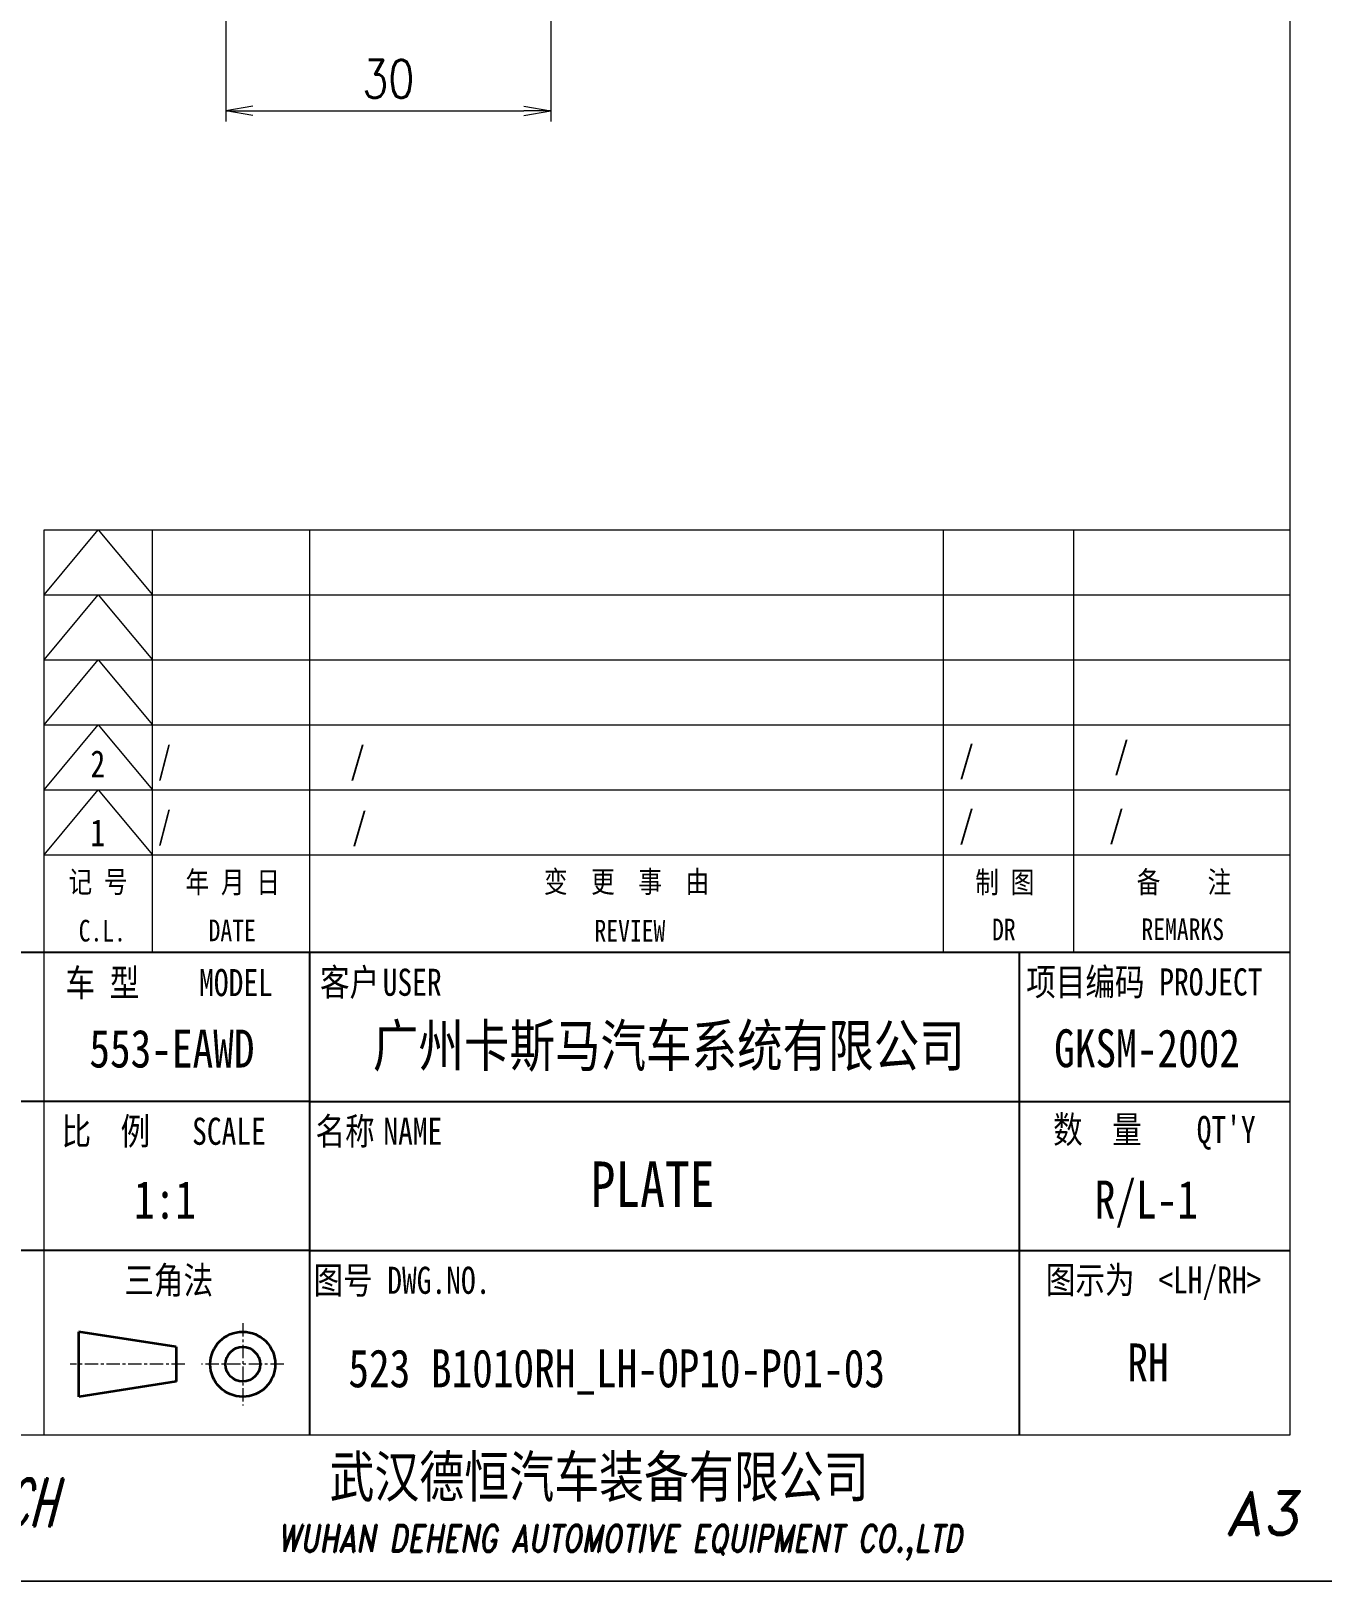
# Model space of a CAD drawing. Header units: millimetres. Extents: x -50043 to 104182, y -50696 to 36662.
# Drawn here: x -48380.9 to -48261.7, y 35772.4 to 35915.4 of the extents above; entities that cross this region are included whole.
import ezdxf
from ezdxf.enums import TextEntityAlignment as Align

# ---------------------------------------------------------------- set-up
doc = ezdxf.new("R2010")
doc.units = ezdxf.units.MM
doc.header["$LTSCALE"] = 0.5
doc.linetypes.add('AM_ISO08W050x2', pattern=[9, 6, -0.75, 1.5, -0.75])
doc.linetypes.add('CENTER', pattern=[2, 1.25, -0.25, 0.25, -0.25])
for name, color, linetype, lineweight in [('中心线', 2, 'AM_ISO08W050x2', 18), ('图框', 7, 'Continuous', 18), ('标注线', 3, 'Continuous', 18)]:
    doc.layers.add(name, color=color, linetype=linetype, lineweight=lineweight)
for name, color, linetype in [('图\\M+19E79\\M+195B6\\M+18E9A', 7, 'Continuous'), ('图号', 7, 'Continuous'), ('图名', 7, 'Continuous'), ('数量', 7, 'Continuous'), ('车型', 7, 'Continuous')]:
    doc.layers.add(name, color=color, linetype=linetype)
doc.layers.add('打印', color=7, linetype='Continuous', lineweight=15, plot=False)
doc.layers.add('打印-禁用', color=7, linetype='Continuous', lineweight=15, plot=False)
doc.styles.add('DIM', font='romans.shx', dxfattribs={"width": 0.8, "bigfont": 'bigfont.shx'})
doc.styles.add('国标', font='simfang.ttf', dxfattribs={"width": 0.8})
doc.styles.add('标题\\M+18E9A', font='romand.shx', dxfattribs={"oblique": 10, "bigfont": 'bigfont.shx'})
doc.dimstyles.new('DEH 1-1$0', dxfattribs={"dimtxt": 3.5, "dimasz": 2.5, "dimexe": 1, "dimexo": 0.625, "dimgap": 1.2, "dimtad": 1, "dimzin": 9, "dimdsep": 46, "dimtxsty": 'DIM', "dimblk": 'OPEN', "dimcen": 0, "dimclrd": 8, "dimclre": 8, "dimclrt": 2, "dimazin": 2, "dimtfac": 0.5, "dimtmove": 0, "dimatfit": 3, "dimldrblk": 'OPEN', "dimfxl": 0, "dimtolj": 2, "dimlwd": 18, "dimlwe": 18, "dimarcsym": 0})

# ---------------------------------------------------------------- blocks, each defined once
blk = doc.blocks.new('GZDEH零件A3图框V01版')
at = {"layer": '中心线', "color": 1, "linetype": 'CENTER', "lineweight": 5, "ltscale": 2}
for p, q in [((3175.82, -1822.66), (3175.82, -1830.26)), ((3170.49, -1826.46), (3159.89, -1826.46)), ((3179.62, -1826.46), (3172.02, -1826.46))]:
    blk.add_line(p, q, dxfattribs=at)
at = {"layer": '图\\M+19E79\\M+195B6\\M+18E9A', "color": 7}
blk.add_line((3272.49, -1788.46), (3092.49, -1788.46), dxfattribs=at)
at = {"layer": '图\\M+19E79\\M+195B6\\M+18E9A', "color": 9}
for p, q in [((3272.49, -1788.46), (3092.49, -1788.46)), ((3181.99, -1788.46), (3181.99, -1832.96)), ((3247.49, -1788.46), (3247.49, -1832.96)), ((3181.99, -1802.21), (3092.49, -1802.21)), ((3181.99, -1802.21), (3272.49, -1802.21)), ((3181.99, -1815.96), (3092.49, -1815.96)), ((3181.99, -1815.96), (3272.49, -1815.96))]:
    blk.add_line(p, q, dxfattribs=at)
at = {"layer": '图框', "linetype": 'Continuous'}
for p, q in [((3272.49, -1832.96), (3272.49, -1554.46)), ((3157.49, -1749.46), (3272.49, -1749.46)), ((3157.49, -1832.96), (3157.49, -1749.46)), ((2882.49, -1832.96), (3272.49, -1832.96))]:
    blk.add_line(p, q, dxfattribs=at)
at = {"layer": '图框', "color": 9}
for p, q in [((3157.49, -1755.46), (3162.49, -1749.46)), ((3162.49, -1749.46), (3167.49, -1755.46)), ((3167.49, -1788.46), (3167.49, -1749.46)), ((3240.49, -1788.46), (3240.49, -1749.46)), ((3252.49, -1749.46), (3252.49, -1788.46)), ((3157.49, -1755.46), (3272.49, -1755.46)), ((3157.49, -1761.46), (3162.49, -1755.46)), ((3162.49, -1755.46), (3167.49, -1761.46)), ((3157.49, -1761.46), (3272.49, -1761.46)), ((3157.49, -1767.46), (3162.49, -1761.46)), ((3162.49, -1761.46), (3167.49, -1767.46)), ((3157.49, -1767.46), (3272.49, -1767.46)), ((3157.49, -1773.46), (3162.49, -1767.46)), ((3162.49, -1767.46), (3167.49, -1773.46)), ((3157.49, -1773.46), (3272.49, -1773.46)), ((3157.49, -1779.46), (3162.49, -1773.46)), ((3162.49, -1773.46), (3167.49, -1779.46)), ((3157.49, -1779.46), (3272.49, -1779.46))]:
    blk.add_line(p, q, dxfattribs=at)
at = {"layer": '图框', "color": 9, "linetype": 'Continuous'}
blk.add_line((3181.99, -1749.46), (3181.99, -1832.96), dxfattribs=at)
at = {"layer": '图框', "color": 2, "linetype": 'ByBlock', "lineweight": 35}
for p, q in [((3169.69, -1824.86), (3160.69, -1823.46)), ((3160.69, -1829.46), (3160.69, -1823.46)), ((3169.69, -1824.86), (3169.69, -1828.06)), ((3169.69, -1828.06), (3160.69, -1829.46))]:
    blk.add_line(p, q, dxfattribs=at)
for radius in [3, 1.6]:
    blk.add_circle((3175.82, -1826.46), radius, dxfattribs=at)
at = {"layer": '打印-禁用', "linetype": 'Continuous'}
blk.add_line((2857.49, -1846.46), (3277.49, -1846.46), dxfattribs=at)
at = {"layer": '图\\M+19E79\\M+195B6\\M+18E9A', "color": 9, "style": '国标', "width": 0.8}
for s, p in [('车 型', (3162.87, -1791.2)), ('MODEL', (3175.2, -1791.24))]:
    blk.add_text(s, height=2.5, dxfattribs=at).set_placement(p, align=Align.MIDDLE)
for s, p in [('客户', (3185.68, -1792.46)), ('USER', (3191.46, -1792.46))]:
    blk.add_text(s, height=2.5, dxfattribs=at).set_placement(p, align=Align.CENTER)
for s, p in [('项目编码 PROJECT', (3248.13, -1792.43)), ('比  例\u3000', (3159.1, -1806.21)), ('名称\u3000', (3182.54, -1806.21)), ('数  量', (3250.61, -1806.05)), ("QT'Y ", (3263.86, -1806.05)), ('SCALE', (3171.15, -1806.21)), ('NAME', (3188.8, -1806.21)), ('三角法', (3164.9, -1819.96)), ('图号', (3182.36, -1819.96)), ('DWG.NO.', (3189.16, -1819.96)), ('图示为', (3249.94, -1819.93)), ('<LH/RH>', (3260.31, -1819.93))]:
    blk.add_text(s, height=2.5, dxfattribs=at).set_placement(p)
at = {"layer": '图\\M+19E79\\M+195B6\\M+18E9A', "color": 7, "lineweight": -3, "style": '国标', "width": 0.8}
blk.add_text('武汉德恒汽车装备有限公司', height=3.8, dxfattribs=at).set_placement((3183.83, -1838.73))
at = {"layer": '图\\M+19E79\\M+195B6\\M+18E9A', "color": 7, "style": '标题\\M+18E9A'}
for s, height, oblique, width, p in [('DEH-TECH', 4.4, 15, 0.6, (3149.16, -1839.21)), ('WUHAN DEHENG AUTOMOTIVE EQUIPMENT CO.,LTD ', 2.5, 10, 0.75, (3211.26, -1842.9))]:
    blk.add_text(s, height=height, dxfattribs=dict(at, oblique=oblique, width=width)).set_placement(p, align=Align.MIDDLE)
at = {"layer": '图\\M+19E79\\M+195B6\\M+18E9A', "color": 7, "style": '标题\\M+18E9A', "oblique": 10}
blk.add_text('A3', height=4, dxfattribs=at).set_placement((3269.91, -1840.2), align=Align.MIDDLE)
at = {"layer": '图框', "color": 9, "style": '国标', "width": 0.8}
for s, p in [('年 月 日', (3174.9, -1782.98)), ('变  更  事  由', (3211.24, -1782.93)), ('记 号', (3162.47, -1782.94)), ('C.L.', (3162.86, -1787.45)), ('DATE', (3174.85, -1787.42)), ('REVIEW', (3211.55, -1787.45))]:
    blk.add_text(s, height=2, dxfattribs=at).set_placement(p, align=Align.CENTER)
for s, p in [('制 图', (3246.15, -1781.95)), ('备    注', (3262.68, -1781.92)), ('DR', (3246.06, -1786.34)), ('REMARKS', (3262.57, -1786.32))]:
    blk.add_text(s, height=2, dxfattribs=at).set_placement(p, align=Align.MIDDLE)
blk = doc.blocks.new('DEH A3')
at = {"layer": '图框'}
blk.add_blockref('GZDEH零件A3图框V01版', (-2857.49, 1846.46), dxfattribs=at)
blk = doc.blocks.new('_Open')
at = {"color": 0, "linetype": 'ByBlock', "lineweight": -2}
for p, q in [((-1, 0.167), (0, 0)), ((-1, -0.167), (0, 0)), ((0, 0), (-1, 0))]:
    blk.add_line(p, q, dxfattribs=at)
blk = doc.blocks.new('*D58')
at = {"layer": 'Defpoints', "color": 0, "transparency": 16777216}
for p in [(-48362.88, 35947.93), (-48332.88, 35947.93), (-48332.88, 35908.08)]:
    blk.add_point(p, dxfattribs=at)
at = {"layer": '标注线', "color": 8, "lineweight": 18, "transparency": 16777216}
for p, q in [((-48362.88, 35947.31), (-48362.88, 35907.08)), ((-48332.88, 35947.31), (-48332.88, 35907.08)), ((-48360.38, 35908.08), (-48335.38, 35908.08))]:
    blk.add_line(p, q, dxfattribs=at)
at = {"layer": '标注线', "color": 8, "lineweight": 18, "transparency": 16777216, "xscale": 2.5, "yscale": 2.5, "zscale": 2.5, "rotation": 180}
blk.add_blockref('_Open', (-48362.88, 35908.08), dxfattribs=at)
at = {"layer": '标注线', "color": 8, "lineweight": 18, "transparency": 16777216, "xscale": 2.5, "yscale": 2.5, "zscale": 2.5}
blk.add_blockref('_Open', (-48332.88, 35908.08), dxfattribs=at)
at = {"layer": '标注线', "color": 2, "transparency": 16777216, "insert": (-48347.88, 35911.03), "char_height": 3.5, "attachment_point": 5, "style": 'DIM'}
blk.add_mtext('\\A2;30', dxfattribs=at)

msp = doc.modelspace()

# ---------------------------------------------------------------- linework, layer by layer
at = {"layer": '打印'}
msp.add_lwpolyline([(-48679.646, 36069.417), (-48259.646, 36069.417), (-48259.646, 35772.417), (-48679.646, 35772.417)], close=True, dxfattribs=at)

# ---------------------------------------------------------------- block references
at = {"layer": '图框'}
msp.add_blockref('DEH A3', (-48679.646, 35772.417), dxfattribs=at)

# ---------------------------------------------------------------- texts
at = {"layer": '图\\M+19E79\\M+195B6\\M+18E9A', "color": 3, "style": '国标'}
for s, height, width, p in [('2', 2.5, 0.8, (-48375.368, 35846.574)), ('/', 2.5, 0.705904, (-48369.136, 35846.889)), ('/', 2.5, 0.8, (-48351.401, 35846.889)), ('/', 2.5, 0.8, (-48295.196, 35846.988)), ('/', 2.5, 0.8, (-48280.901, 35847.359)), ('/', 2.5, 0.705904, (-48369.136, 35840.889)), ('/', 2.5, 0.8, (-48351.229, 35840.805)), ('/', 2.5, 0.8, (-48295.196, 35840.988)), ('/', 2.5, 0.8, (-48281.364, 35840.999)), ('1', 2.5, 0.8, (-48375.379, 35840.214)), ('广州卡斯马汽车系统有限公司', 3.85, 0.8, (-48349.301, 35819.898)), ('GKSM-2002', 3.5, 0.8, (-48286.429, 35819.827)), ('1:1', 3.5, 0.8, (-48371.345, 35805.85))]:
    msp.add_text(s, height=height, dxfattribs=dict(at, width=width)).set_placement(p)
at = {"layer": '图\\M+19E79\\M+195B6\\M+18E9A', "color": 3, "style": '国标', "width": 0.8}
msp.add_text('RH', height=3.5, dxfattribs=at).set_placement((-48277.774, 35790.834), align=Align.CENTER)
at = {"layer": '图号', "color": 3, "style": '国标', "width": 0.8}
msp.add_text('523 B1010RH_LH-OP10-P01-03', height=3.5, dxfattribs=at).set_placement((-48351.566, 35790.291))
at = {"layer": '图名', "color": 3, "style": '国标', "width": 0.8}
msp.add_text('PLATE', height=4.2, dxfattribs=at).set_placement((-48323.494, 35806.931), align=Align.CENTER)
at = {"layer": '数量', "color": 3, "style": '国标', "width": 0.8}
msp.add_text('R/L-1', height=3.5, dxfattribs=at).set_placement((-48277.928, 35805.866), align=Align.CENTER)
at = {"layer": '车型', "color": 3, "style": '国标', "width": 0.8}
msp.add_text('553-EAWD', height=3.5, dxfattribs=at).set_placement((-48367.851, 35819.798), align=Align.CENTER)

# ---------------------------------------------------------------- dimensions: what is measured, and where the dimension line sits
at = {"layer": '标注线'}
dim = msp.add_linear_dim(base=(-48332.88, 35908.083), p1=(-48362.88, 35947.932), p2=(-48332.88, 35947.932), dimstyle='DEH 1-1$0', dxfattribs=at)
dim.commit()
dim.dimension.update_dxf_attribs({"geometry": '*D58', "text_midpoint": (-48347.88, 35911.033)})

doc.saveas('drawing.dxf')
